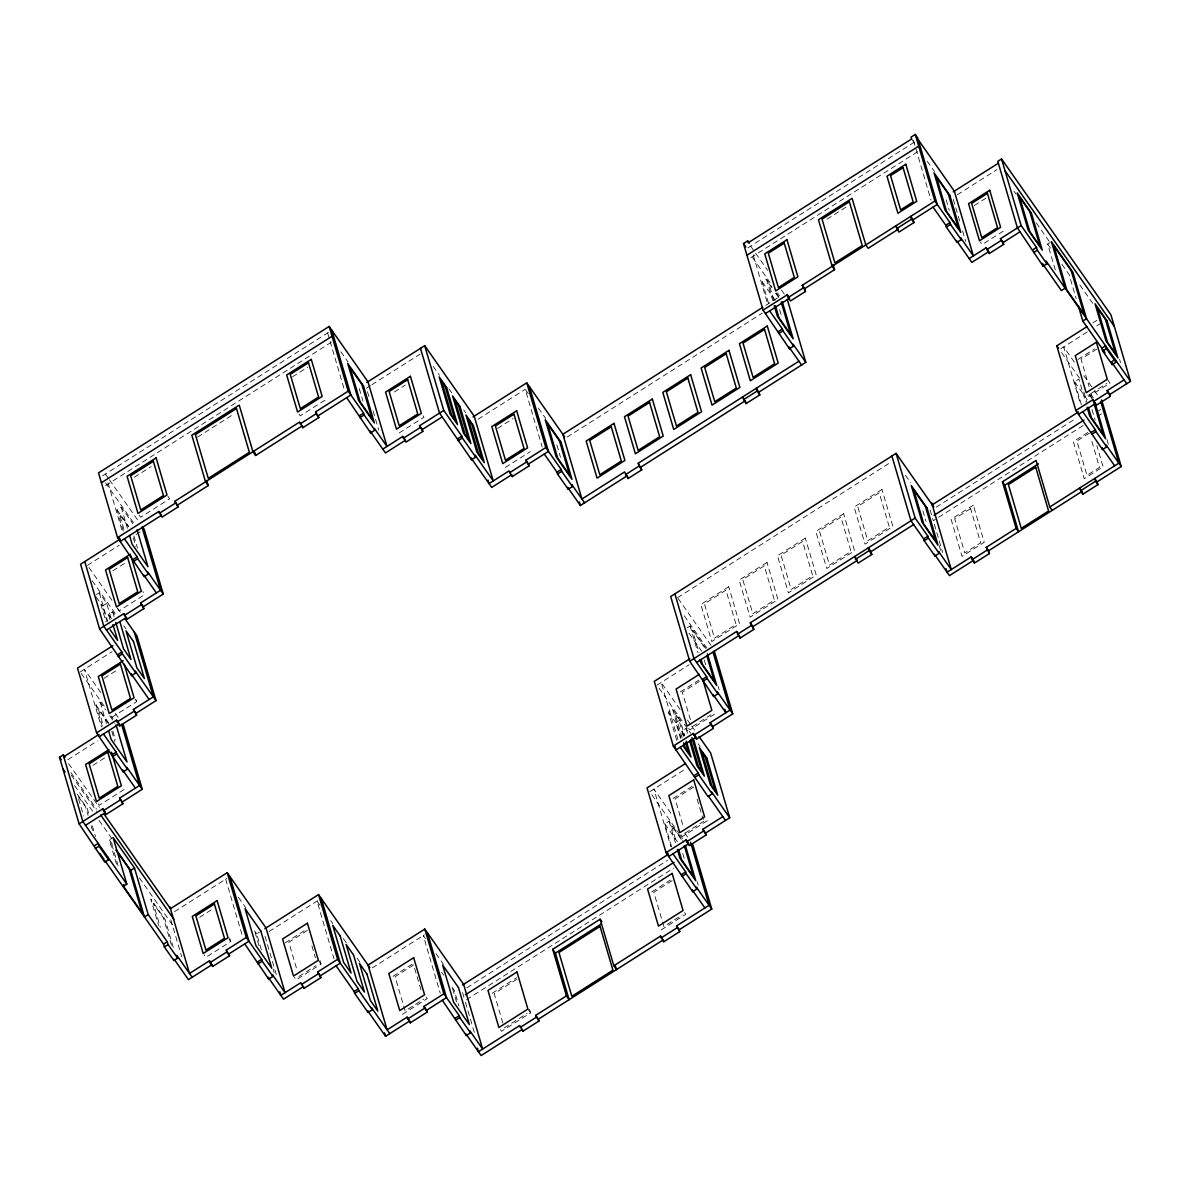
<?xml version="1.0" encoding="UTF-8"?>
<svg xmlns="http://www.w3.org/2000/svg" width="1190" height="1190" viewBox="0 0 1190 1190"><rect width="100%" height="100%" fill="white"/><g stroke="black" fill="none" stroke-linecap="round" stroke-linejoin="round"><path stroke-width="0.75" stroke-dasharray="5 3.75" d="M102.593 475.836L328.678 332.248M105.657 485.535L331.579 342.051M134.351 477.235L151.145 466.569M197.57 437.087L234.266 413.778M292.428 376.843L307.793 367.07M123.254 531.008L117.022 509.826L121.231 507.163L132.834 523.689M324.855 400.242L300.267 415.86L298.482 413.317M87.45 565.369L119.268 545.169M136.017 534.518L141.476 531.052M366.416 388.193L370.507 385.59M371.875 384.727L420.13 354.07M112.871 570.784L126.854 561.903M394.455 391.956L405.329 385.039M96.464 594.539L99.276 592.754L106.713 603.36L111.384 619.246M107.174 621.909L102.504 606.022L106.713 603.36M110.001 619.782L108.439 614.486L112.648 611.824L115.832 616.361M399.141 432.967L424.012 417.184L422.227 414.641M80.206 671.934L112.024 651.718M478.127 419.207L524.879 389.517M747.826 247.907L913.994 142.369M750.875 257.62L917.966 151.502M104.08 678.33L118.063 669.449M497.599 428.4L513.128 418.538M826.961 219.213L846.834 206.599M102.281 726.212L96.033 705.045L100.243 702.368L105.523 709.88M768.502 303.093L762.255 281.911L766.464 279.233L771.745 286.76M111.875 717.377L136.746 701.594L135.184 696.299M505.393 467.447L530.264 451.664M765.825 305.369L779.881 296.444M567.109 437.102L762.255 313.149M67.83 759.711L97.461 740.894M957.34 194.773L996.982 169.59M92.939 765.319L105.375 757.435M974.268 205.572L986.346 197.912M124.043 789.565L99.187 805.347L97.402 802.804M1003.289 231.143L982.167 244.56L980.382 242.016M116.471 864.089L109.361 839.947L113.11 837.567M1055.292 269.877L1047.676 244.01L1050.175 242.433M1092.911 322.862L1096.927 320.303M174.499 911.674L226.859 878.413M1060.87 348.715L1087.482 331.817M1096.823 325.882L1099.932 323.918M677.571 597.678L891.459 461.824M199.623 917.282L212.043 909.383M1077.932 359.454L1094.532 348.908M1096.793 349.131L1081.011 359.142L1089.088 386.572M687.255 627.785L690.051 626.014L705.878 648.55M1081.383 404.704L1074.63 381.752L1078.839 379.089L1085.592 402.041M1091.111 393.414L1106.879 383.403M229.685 937.988L230.726 941.528L205.87 957.31L204.085 954.767M261.339 949.739L256.668 933.852L259.465 932.082M936.158 507.223L1076.191 418.285M269.074 931.517L318.161 900.339M656.939 685.172L689.159 664.719M1096.436 412.171L1101.122 409.196M1083.212 425.485L933.287 520.699L929.851 509.022M1097.254 416.56L1101.94 413.585M1087.824 432.461L1073.335 441.669L1084.254 478.737L1103.085 466.778L1096.853 445.596M285.243 942.807L306.99 929.003M680.323 691.896L698.961 680.055M1089.43 433.101L1076.905 441.059L1086.991 475.331L1099.515 467.373L1090.947 438.247M307.362 930.431L288.813 942.212L296.875 969.627M699.333 681.483L682.331 692.283L690.393 719.697M676.768 740.359L668.453 712.126L672.662 709.448L680.1 720.039L684.771 735.926M680.561 738.603L675.89 722.717L680.1 720.039M683.387 736.476L681.825 731.181L686.035 728.503L689.218 733.055M298.898 976.484L315.9 965.685M692.416 726.554L710.966 714.774M319.976 960.568L321.017 964.093L296.161 979.876L294.376 977.332M714.536 714.164L689.679 729.946L687.002 726.138M372.262 967.931L424.413 934.819M649.695 791.737L684.979 769.335M393.057 976.306L413.242 963.484M673.079 798.46L693.264 785.623M413.614 964.897L395.065 976.693L405.15 1010.965L423.7 999.169M693.636 787.051L675.087 798.832L683.149 826.262M671.621 846.834L664.868 823.882L669.063 821.219L683.834 842.252M685.172 833.104L703.721 821.323M402.413 1014.356L427.27 998.574L424.592 994.766M707.291 820.728L682.435 836.511L679.758 832.702M466.778 987.819L667.605 860.281M466.539 999.63L673.629 868.105M492.169 993.263L516.609 977.749M651.778 891.905L670.223 880.184M516.921 979.206L494.207 993.635L503.801 1026.182M672.082 880.659L653.801 892.277L663.886 926.549L682.168 914.932M504.307 1027.907L527.006 1013.478M529.535 1009.343L530.576 1012.868L501.555 1031.299L498.878 1027.491M661.149 929.94L685.738 914.322L683.952 911.778M1013.984 191.159L1016.111 194.178M1036.282 222.917L1050.086 242.582M1079.806 284.931L1093.61 304.58M1047.676 244.01L1051.752 249.811M1061.956 264.344L1069.081 274.503L1076.191 298.645M1107.295 379.283L1109.973 383.106L1088.835 396.523L1087.05 393.979M1074.302 362.072L1063.682 346.93L1080.669 404.674M1083.867 375.698L1093.432 389.309M1094.488 390.826L1097.671 395.363M911.614 138.977L916.017 145.254M927.203 161.185L934.507 171.583M1061.554 352.567L1080.312 379.283M1090.531 393.86L1093.58 398.189M1089.386 394.113L1094.666 401.625M1089.133 394.559L1092.078 398.769M1074.63 381.752L1087.288 399.795M750.637 246.137L767.624 270.353M781.443 290.018L785.698 296.072M752.496 257.457L770.049 282.461M777.338 292.844L779.435 295.804M905.441 475.316L910.648 482.738M775.954 292.77L779.123 297.277M771.834 287.697L768.889 283.503L773.931 300.639M775.776 293.305L778.721 297.515M762.255 281.911L777.025 302.944M678.077 598.406L711.01 645.322M528.256 393.622L525.221 389.294L542.209 447.038M538.43 408.111L545.719 418.508M684.235 615.81L706.815 647.985M704.287 647.092L692.476 630.269L699.036 652.551M689.01 633.184L701.669 651.228M680.1 709.508L661.149 682.51L678.136 740.24M687.478 720.01L690.646 724.517M691.688 726.019L695.912 732.014M433.13 366.341L439.452 375.341M448.928 388.847L453.137 394.857M463.669 409.851L465.781 412.856M659.052 688.177L683.283 722.687M684.324 724.189L690.646 733.189M698.024 743.691L700.122 746.695M668.453 712.126L675.89 722.717M681.825 731.181L685.024 735.718M670.907 813.276L653.905 789.059L670.892 846.804M684.711 832.955L687.909 837.492M340.831 351.734L348.12 362.117M651.778 794.697L678.746 833.119M679.758 834.547L682.792 838.876M681.32 839.5L671.487 825.473L676.53 842.609M664.868 823.882L677.527 841.925M167.909 496.245L169.694 498.788L140.673 517.219L138.888 514.675M527.899 1009.061L530.576 1012.868M105.404 474.051L108.439 478.38M109.45 479.823L138.397 521.056M105.449 482.783L134.128 523.645M425.395 938.568L423.283 935.533L440.27 993.278M436.031 953.696L443.468 964.302M117.022 509.826L128.639 526.367M441.609 972.2L443.706 975.205M452.155 987.224L454.268 990.229L458.938 1006.115M128.297 526.709L119.446 514.095L123.983 529.505M88.982 567.556L113.214 602.066M117.423 608.075L120.592 612.567M117.334 608.269L119.119 610.812L143.99 595.03L142.949 591.49M92.151 580.735L116.382 615.245M123.76 625.747L125.857 628.751M320.184 905.56L317.031 901.068L334.018 958.798M330.716 920.569L332.828 923.574M343.36 938.568L346.513 943.075M357.045 958.084L360.213 962.576M96.122 596.949L102.504 606.022M108.439 614.486L111.637 619.023M134.961 699.051L136.746 701.594M318.34 960.285L321.017 964.093M100.748 692.535L84.416 669.256L101.403 727.001M115.326 713.301L118.45 717.749M81.262 673.436L104.646 706.741M111.012 715.83L113.139 718.849M238.431 897.32L245.869 907.925M109.733 715.889L115.013 723.401M96.033 705.045L108.707 723.074M254.556 930.848L256.668 933.852M108.305 723.312L98.458 709.299L103.5 726.436M228.941 938.984L230.726 941.528M68.589 763.593L99.365 807.43M70.924 772.622L96.405 808.917M71.207 775.047L96.688 811.327M74.613 785.579L93.727 812.8M99.038 820.371L111.771 838.519M139.379 877.833L172.282 924.719M77.172 794.072L87.153 808.308L89.235 815.373M109.361 839.947L113.452 845.748M78.585 796.913L85.561 806.85L88.09 815.418M1119.552 359.216L1120.578 362.712M1106.923 439.556L1108.47 444.807M1092.018 409.598L1095.142 420.189M1083.778 391.912L1086.812 402.19M953.309 199.399L960.003 222.143M962.591 230.89L965.67 241.392M946.184 199.786L949.293 210.377M913.459 140.509L930.996 200.113M934.343 524.24L942.673 552.591M939.252 545.66L940.903 551.238M922.89 510.733L925.999 521.324M779.643 309.742L781.726 316.808M766.464 279.233L772.697 300.416M753.211 254.883L767.624 303.867M718.135 686.481L719.177 689.977M704.272 660.048L705.834 665.344M690.051 626.014L697.846 652.492M686.035 728.503L687.597 733.799M683.536 735.718L678.493 718.582L675.072 713.702L682.138 737.696M672.662 709.448L680.963 737.696M697.162 799.055L703.216 819.613M697.147 881.686L698.188 885.182M682.763 853.483L684.845 860.548M669.063 821.219L675.816 844.156M556.875 444.941L560.505 457.302M367.442 391.688L369.51 398.695M373.11 410.937L378.777 430.185M359.276 388.565L362.905 400.926M327.622 332.917L344.103 388.907M462.553 992.445L464.487 998.99M465.483 1002.397L474.87 1034.289M452.661 988.771L457.213 1004.196M414.626 968.333L421.186 990.601M311.899 945.842L315.439 957.846M264.998 936.188L276.318 974.67M273.135 969.106L274.161 972.617M255.076 932.395L259.108 946.11M133.89 535.902L137.534 548.263M133.28 537.761L135.794 546.329M121.231 507.163L127.464 528.345M225.684 879.157L242.671 936.902M107.978 482.798L122.392 531.796M112.648 611.824L114.21 617.119M99.276 592.754L107.576 621.002M100.912 604.565L105.955 621.701M170.81 919.721L181.668 956.611M112.901 731.106L115.504 739.942M111.786 731.255L114.805 741.534M173.279 947.404L164.979 919.156L150.818 899L158.612 925.478M100.243 702.368L106.475 723.55M171.449 945.113L163.372 917.698L153.242 903.255L160.308 927.248M111.786 844.201L118.479 866.96M92.359 825.964L95.468 836.555M91.109 825.696L92.627 830.843M78.6 798.907L83.642 816.043M728.711 586.759L700.865 604.446L711.769 641.514L739.615 623.828L728.711 586.759M767.014 562.424L739.183 580.11L750.087 617.179L777.933 599.492L767.014 562.424M805.332 538.088L777.501 555.775L788.405 592.843L816.251 575.157L805.332 538.088M843.65 513.753L815.819 531.439L826.723 568.508L854.569 550.821L843.65 513.753M881.968 489.417L854.137 507.104L865.041 544.157L892.887 526.486L881.968 489.417M725.96 590.166L704.435 603.836L714.521 638.108L736.045 624.438L725.96 590.166M764.277 565.83L742.753 579.5L752.839 613.772L774.363 600.102L764.277 565.83M802.595 541.495L781.071 555.165L791.157 589.437L812.681 575.767L802.595 541.495M840.914 517.159L819.389 530.829L829.475 565.101L850.999 551.431L840.914 517.159M879.232 492.809L857.707 506.494L867.793 540.766L889.317 527.081L879.232 492.809M973.331 505.185L951.107 519.301L962.011 556.37L984.234 542.253L973.331 505.185M970.594 508.591L954.678 518.691L964.763 552.963L980.679 542.863L970.594 508.591"/><path stroke-width="1.5" d="M346.677 397.653L370.64 432.877L374.835 430.2L374.285 428.34L387.003 446.443L367.948 381.707L329.139 326.432L98.517 472.906L117.572 537.642L144.213 576.674L148.408 574.011L147.858 572.152L163.253 594.063L143.291 606.751L143.826 608.611L127.018 619.291L123.79 613.609L99.618 628.96L131.614 675.623L135.824 672.945L135.273 671.086L156.009 700.627L136.047 713.301L136.582 715.175L119.773 725.855L116.546 720.173L96.583 732.861L123.225 771.879L127.419 769.216L126.884 767.357L142.264 789.268L122.302 801.956L122.838 803.815L106.029 814.495L102.801 808.813L79.105 823.867L104.839 862.17L108.588 859.79L107.754 856.993M101.403 482.724L332.04 336.249M117.572 537.642L158.806 511.462L161.483 515.27L120.25 541.465L119.208 537.925M158.806 511.462L162.033 517.129L178.024 506.97L174.811 501.302L299.627 422.019L302.855 427.701L318.846 417.541L315.633 411.859L348.194 391.168L329.139 326.432M159.356 513.321L175.361 503.162M300.178 423.893L316.168 413.718L315.633 411.859M120.056 539.159L80.578 564.224L99.618 628.96M366.803 382.436L424.696 345.665L474.2 416.188L493.255 480.924L475.182 455.19L475.732 457.064L471.538 459.727L439.541 413.079L420.487 348.343M178.024 506.97L177.488 505.11L208.205 485.594L206.688 480.418M208.205 485.594L205.543 481.786L191.828 435.213L239.235 405.106L252.934 451.679L255.612 455.487L302.305 425.841L302.855 427.701M318.295 415.667L350.872 394.991L331.817 330.255M130.394 554.153L105.538 569.936L116.456 607.004L141.312 591.222L130.915 555.909M132.953 559.568L137.162 556.89L124.444 538.787M359.38 415.756L363.59 413.094L348.194 391.168M133.503 561.427L137.713 558.764L137.162 556.89M359.93 417.63L364.14 414.953L363.59 413.094M143.826 608.611L140.613 602.928L160.576 590.255L142.041 527.259M382.793 449.121L402.755 436.433L405.433 440.24L385.471 452.929L370.09 431.003L370.64 432.877M402.755 436.433L405.983 442.115L422.807 431.435L419.579 425.752L443.751 410.401L424.696 345.665M124.34 615.468L141.164 604.803M403.306 438.292L420.13 427.627M106.505 630.105L126.467 617.417L127.018 619.291M422.807 431.435L422.257 429.56L442.219 416.887M744.375 399.513L742.59 396.969L746.085 403.574L759.77 394.887L758.937 392.09L805.809 362.325L793.105 344.222L793.641 346.082L789.446 348.759L763.102 310.144L743.497 243.548L747.707 240.886L749.284 243.132M763.102 310.144L787.23 294.822L790.428 301.011L805.452 291.476L804.633 288.679L834.562 269.669L832.182 266.277L818.467 219.719L852.1 198.358L865.799 244.917L868.179 248.308L898.108 229.298L895.728 225.922L898.926 232.095L913.95 222.56L913.132 219.763L937.259 204.442L917.654 137.847L915.274 134.455L911.079 137.118L911.614 138.977L748.257 242.745L747.707 240.886M112.812 645.709L77.528 668.111L96.583 732.861M473.055 416.916L526.739 382.823L564.655 436.819M117.691 654.693L121.886 652.031L103.828 626.297L84.773 561.561M457.6 438.798L461.809 436.135L443.751 410.401M746.933 255.225L918.71 146.132M118.241 656.553L122.436 653.89L121.886 652.031M458.15 440.672L462.36 437.994L461.809 436.135M123.15 660.703L98.294 676.5L109.212 713.569L134.068 697.771L124.191 664.243M762.701 307.362L562.87 434.276L581.925 499.012L624.586 471.924L628.082 478.529L641.752 469.842L638.256 463.237L798.936 361.18M136.582 715.175L133.369 709.493L153.332 696.819L134.277 632.083M488.019 480.091L489.045 483.601L509.008 470.913L512.236 476.595L529.059 465.915L525.831 460.232L545.793 447.559L526.739 382.823M805.452 291.476L802.253 285.288L934.879 201.05L915.274 134.455M79.105 823.867L59.5 757.271L63.234 754.891L65.019 757.435M1130.5 381.336L1110.895 314.725L1001.549 158.954L997.815 161.334L1017.42 227.93L1043.154 266.233L1046.888 263.853L1046.07 261.056L1130.5 381.336L1109.794 394.485L1110.344 396.344L1096.05 405.433L1092.822 399.751L1075.849 410.535L1102.49 449.552L1106.7 446.89L1106.15 445.03L1121.233 466.525L1097.106 481.846L1097.924 484.642L1082.915 494.177L1079.702 487.989L1082.915 494.177M117.096 722.033L133.92 711.352M509.558 472.772L526.382 462.092M63.784 756.766L99.067 734.364M953.235 191.858L998.365 163.194M788.048 297.619L803.072 288.084M896.546 228.703L911.57 219.168L910.752 216.372L913.132 219.763M99.261 736.67L119.223 723.981L116.546 720.173M529.059 465.915L528.509 464.041L548.471 451.367L529.416 386.631M765.482 313.535L789.61 298.214L787.23 294.822M108.915 749.67L85.606 764.471L96.509 801.539L121.38 785.757L111.503 752.214M111.964 754.772L116.174 752.11L103.456 733.992M584.602 502.82L571.884 484.717L572.435 486.576L568.225 489.254L557.53 474.007L556.98 472.147L561.174 469.47L545.793 447.559M778.186 331.638L782.395 328.976L769.692 310.873M918.204 139.706L954.335 191.159L973.375 255.895L960.672 237.792L961.223 239.651L957.013 242.329L946.318 227.082L945.767 225.222L949.962 222.545L934.879 201.05M112.514 756.632L116.724 753.969L116.174 752.11M557.53 474.007L561.725 471.329L561.174 469.47M778.736 333.512L782.946 330.835L782.395 328.976M946.318 227.082L950.513 224.404L949.962 222.545M625.404 474.721L639.075 466.034L638.256 463.237M743.423 399.766L757.093 391.079L756.275 388.282L758.937 392.09M122.838 803.815L119.625 798.133L139.587 785.459L121.558 724.219M568.225 489.254L567.675 487.394L580.393 505.497L627.264 475.732L628.082 478.529M640.934 467.045L745.267 400.777L746.085 403.574M969.181 258.572L986.153 247.788L987.938 250.331M986.153 247.788L989.381 253.47L1003.661 244.396L1000.448 238.714L1021.154 225.564L1001.549 158.954M103.352 810.688L120.175 800.007M986.703 249.662L1000.983 240.573M85.516 825.31L105.479 812.636L102.801 808.813M1003.661 244.396L1003.111 242.522L1020.083 231.753M94.456 845.748L98.205 843.383L99.023 846.179L108.588 859.79M1032.771 249.811L1036.505 247.446L1021.154 225.564M95.289 848.544L99.023 846.179M1033.589 252.607L1037.338 250.242L1036.505 247.446M134.515 868.06L148.215 914.634L144.481 916.999L130.781 870.44L134.515 868.06L113.11 837.567L126.809 884.14L123.076 886.505M1105.034 352.746L1082.796 321.062L1086.53 318.697L1072.83 272.123L1051.41 241.63L1065.124 288.203L1061.391 290.568L1042.336 263.436L1043.154 266.233M244.738 943.893L268.702 979.117L272.897 976.44L272.346 974.58L285.065 992.683L266.01 927.947L227.201 872.686L170.453 908.714L103.604 813.484M1075.849 410.535L1056.794 345.799L1087.035 326.596M933.823 507.089L896.1 453.36L670.684 596.532L689.739 661.268L713.702 696.477L717.912 693.815L717.362 691.955L732.743 713.866L712.78 726.554L713.331 728.414L696.507 739.094L693.294 733.412L673.317 746.1L707.99 796.556L712.185 793.894L711.65 792.034L729.708 817.753L705.536 833.104L706.087 834.978L689.263 845.659L686.05 839.976L666.073 852.665L692.714 891.682L696.923 889.019L696.373 887.16L711.754 909.071L679.178 929.762L679.728 931.621L663.737 941.781L660.51 936.114L613.817 965.759L616.494 969.582L615.483 966.131M192.185 977.273L176.834 955.391L177.652 958.188L173.918 960.553L164.354 946.943L163.536 944.146L167.269 941.766L148.215 914.634M164.354 946.943L168.088 944.562L167.269 941.766M1102.669 351.005L1106.402 348.625L1105.584 345.829L1101.836 348.209L1102.669 351.005L1112.219 364.616L1115.967 362.251L1115.134 359.454L1112.65 361.031M227.201 872.686L246.256 937.423L226.293 950.096L229.521 955.778L212.698 966.459L209.485 960.776L189.508 973.465L169.917 906.854M1110.344 396.344L1107.117 390.677L1124.089 379.893M212.698 966.459L210.035 962.636L226.844 951.955L226.293 950.096M1093.372 401.61L1107.667 392.536M264.834 928.691L318.548 894.582L369.837 967.634M689.813 658.784L654.262 681.364L673.317 746.1M932.231 504.828L1078.482 411.933M212.162 964.584L188.451 979.638L174.112 959.214M228.971 953.904L248.933 941.231L229.878 876.495M689.739 661.268L736.61 631.503L738.395 634.047M736.61 631.503L740.106 638.108L753.776 629.421L750.28 622.816L915.155 518.096L896.1 453.36M1078.527 414.343L1095.499 403.559L1092.822 399.751M737.428 634.3L751.098 625.613M855.446 559.345L869.116 550.658L868.298 547.861L870.976 551.669L871.794 554.466L858.124 563.153L854.613 556.548L857.291 560.356L752.958 626.624L753.776 629.421M696.626 662.413L739.288 635.311L740.106 638.108M870.976 551.669L913.637 524.582M934.031 515.315L1083.956 420.115M699.393 674.269L676.084 689.07L687.002 726.138L711.858 710.356L703.022 680.338M1002.441 481.801L1004.821 485.178L1018.536 531.752L1016.156 528.36L1002.441 481.801L1036.073 460.441L1049.788 506.999L1052.153 510.391M1004.821 485.178L1038.454 463.832M257.442 962.011L261.651 959.333L246.256 937.423M702.457 679.371L706.652 676.708L693.948 658.591L674.894 593.855M933.272 505.214L931.681 502.954L951.286 569.564L938.568 551.461L939.118 553.32L934.923 555.983L924.214 540.736L923.663 538.877L927.873 536.199L915.155 518.096M1091.23 432.446L1095.44 429.783L1082.736 411.666M257.992 963.87L262.202 961.193L261.651 959.333M703.007 681.23L707.202 678.568L706.652 676.708M924.214 540.736L928.423 538.073L927.873 536.199M1091.78 434.305L1095.99 431.643L1095.44 429.783M279.829 991.865L280.855 995.361L300.817 982.672L304.045 988.355L320.869 977.674L317.641 971.992L337.603 959.318L318.548 894.582M713.331 728.414L710.103 722.732L730.065 710.058L713.078 652.313M972.795 559.166L971.204 556.905L947.076 572.226L946.035 568.686M971.204 556.905L974.417 563.093L989.425 553.558L986.227 547.37L1016.156 528.36M1049.788 506.999L1118.853 463.133L1100.72 401.536M301.368 984.547L318.191 973.866M693.83 735.286L710.653 724.606M972.037 559.702L987.045 550.167M1080.535 490.786L1095.544 481.251L1094.726 478.454L1097.106 481.846M989.425 553.558L988.607 550.762L1082.082 491.381M320.869 977.674L320.318 975.815L340.281 963.127L321.226 898.391M693.294 733.412L695.957 737.235L675.994 749.908L674.968 746.413M442.323 1000.269L466.287 1035.493L470.496 1032.831L469.946 1030.957L482.664 1049.074L463.609 984.323L424.8 929.063L368.052 965.105L387.107 1029.841L407.069 1017.152L408.854 1019.696M685.589 763.43L647.018 787.929L666.073 852.665M389.785 1033.649L371.726 1007.915L372.277 1009.775L368.067 1012.452L354.694 993.397L354.144 991.523L358.339 988.86L337.603 959.318M694.053 775.642L698.262 772.965L680.204 747.246M354.694 993.397L358.889 990.72L358.339 988.86M694.603 777.501L698.813 774.839L698.262 772.965M407.069 1017.152L410.297 1022.835L427.121 1012.155L423.893 1006.472L443.855 993.799L424.8 929.063M706.087 834.978L702.859 829.296L722.821 816.623M407.62 1019.012L424.443 1008.346M686.585 841.836L703.409 831.155M462.538 985.008L668.066 854.48M368.067 1012.452L367.517 1010.593L385.575 1036.312L409.747 1020.961L410.297 1022.835M427.121 1012.155L426.57 1010.295L446.533 997.607L427.478 932.871M465.424 994.825L674.09 862.289M552.71 949.308L555.388 953.116L569.088 999.674L566.425 995.866L552.71 949.308L600.117 919.201L601.902 921.744M555.388 953.116L601.262 923.99M455.041 1018.387L459.236 1015.71L443.855 993.799M681.468 874.576L685.663 871.913L672.96 853.795M455.591 1020.246L459.786 1017.584L459.236 1015.71M682.019 876.435L686.213 873.772L685.663 871.913M477.413 1048.197L478.454 1051.737L519.688 1025.542L522.916 1031.224L538.906 1021.065L535.693 1015.382L566.425 995.866M679.728 931.621L676.515 925.954L709.076 905.263L690.542 842.282M520.238 1027.416L536.244 1017.257M661.06 937.973L677.051 927.813M538.906 1021.065L538.371 1019.205L663.187 939.922L663.737 941.781M1004.985 170.631L1114.331 326.402M1037.338 250.242L1046.888 263.853M1106.402 348.625L1115.967 362.251M1126.766 383.701L1111.4 361.82L1112.219 364.616M1000.448 238.714L1003.111 242.522M1107.117 390.677L1109.794 394.485M1056.794 345.799L1058.579 348.328M950.513 224.404L961.223 239.651M1095.99 431.643L1106.7 446.89M933.049 207.105L945.767 225.222M956.462 240.469L971.858 262.38L988.831 251.611L989.381 253.47M1114.658 465.796L1101.94 447.693L1102.49 449.552M911.57 219.168L913.95 222.56M1095.544 481.251L1097.924 484.642M802.253 285.288L804.633 288.679M986.227 547.37L988.607 550.762M743.497 243.548L745.877 246.94M782.946 330.835L793.641 346.082M928.423 538.073L939.118 553.32M801.599 365.003L788.896 346.885L789.446 348.759M923.663 538.877L910.96 520.774L891.905 456.038M935.429 555.626L949.456 575.618L973.584 560.297L974.417 563.093M757.093 391.079L759.77 394.887M869.116 550.658L871.794 554.466M750.28 622.816L752.958 626.624M639.075 466.034L641.752 469.842M561.725 471.329L572.435 486.576M707.202 678.568L717.912 693.815M544.261 454.03L556.98 472.147M714.208 696.135L725.87 712.721L724.829 709.225M525.831 460.232L528.509 464.041M710.103 722.732L712.78 726.554M699.066 736.521L710.653 753.017L729.708 817.753M683.566 746.517L691.003 757.108L686.332 741.221M462.36 437.994L475.732 457.064M698.813 774.839L712.185 793.894M708.496 796.214L725.498 820.431M419.579 425.752L422.257 429.56M702.859 829.296L705.536 833.104M686.05 839.976L688.727 843.784L668.75 856.473L667.724 852.977M364.14 414.953L374.835 430.2M686.213 873.772L696.923 889.019M704.882 907.925L692.163 889.823L692.714 891.682M676.515 925.954L679.178 929.762M316.168 413.718L318.846 417.541M660.51 936.114L662.295 938.657M174.811 501.302L177.488 505.11M535.693 1015.382L538.371 1019.205M142.413 526.783L144.198 529.327L163.253 594.063M137.713 558.764L148.408 574.011M459.786 1017.584L470.496 1032.831M143.663 574.815L156.366 592.918M466.807 1035.136L481.132 1055.545L522.365 1029.365L522.916 1031.224M140.613 602.928L143.291 606.751M423.893 1006.472L426.57 1010.295M123.79 613.609L125.575 616.152M124.801 618.577L136.954 635.891L156.009 700.627M110.179 629.822L117.617 640.413L112.946 624.542M122.436 653.89L135.824 672.945M358.889 990.72L372.277 1009.775M149.122 699.482L131.064 673.748L131.614 675.623M336.071 965.804L354.144 991.523M133.369 709.493L136.047 713.301M317.641 971.992L320.318 975.815M116.724 753.969L127.419 769.216M262.202 961.193L272.897 976.44M135.377 788.122L122.674 770.019L123.225 771.879M119.625 798.133L122.302 801.956M226.844 951.955L229.521 955.778M100.644 814.971L173.904 919.32M59.5 757.271L61.285 759.815M62.936 768.948L65.063 771.968M116.501 850.106L130.781 870.44M115.876 850.032L129.174 868.983L142.056 912.745L124.667 887.978L123.641 884.468M126.809 884.14L82.839 821.502L63.234 754.891M168.088 944.562L177.652 958.188M99.767 853.319L104.021 859.373M105.077 860.876L163.536 944.146M1078.229 305.547L1082.796 321.062M1101.628 399.914L1121.233 466.525M1095.499 403.559L1096.05 405.433M1095.187 403.395L1105.57 438.694L1089.743 416.158L1087.154 407.322M1094.071 403.589L1103.16 434.439L1091.349 417.616L1088.314 407.337M934.373 554.124L934.923 555.983M833.03 264.492L834.562 269.669M787.274 299.345L805.809 362.325M782.291 301.784L793.195 338.853L777.368 316.302L774.259 305.711M781.205 302.037L790.785 334.598L778.974 317.775L775.434 305.771M714.208 650.885L732.743 713.866M707.44 653.846L716.782 685.619L700.97 663.083L699.928 659.543M706.801 655.66L714.372 681.364L702.561 664.541L701.044 659.394M713.152 694.618L713.702 696.477M695.957 737.235L696.507 739.094M693.472 739.109L704.376 776.178L696.938 765.572L689.664 740.864M691.881 737.636L701.966 771.908L698.545 767.044L690.468 739.615M685.559 742.575L688.579 752.854L685.157 747.975L683.64 742.843M692.699 844.335L711.754 909.071M685.41 845.525L695.793 880.823L679.981 858.288L677.378 849.452M684.31 845.718L693.383 876.569L681.572 859.745L678.538 849.467M579.366 502.002L580.393 505.497M512.236 476.595L511.685 474.721L491.723 487.409L470.987 457.867L471.538 459.727M600.117 919.201L613.817 965.759M465.736 1033.634L466.287 1035.493M254.601 452.036L255.612 455.487M384.548 1032.816L385.575 1036.312M304.045 988.355L303.495 986.495L283.532 999.169L268.152 977.258L268.702 979.117M137.058 529.699L147.962 566.767L132.135 544.232L129.546 535.411M120.086 622.415L130.989 659.483L123.552 648.892L115.772 622.415M209.485 960.776L210.035 962.636M123.21 724.532L142.264 789.268M119.223 723.981L119.773 725.855M116.07 724.903L126.973 761.972L111.146 739.436L108.558 730.615M156.113 457.897L127.092 476.327L137.995 513.396L167.017 494.966L156.113 457.897M311.274 359.365L286.671 374.969L297.589 412.038L322.178 396.419L311.274 359.365M153.361 461.304L130.662 475.732L140.747 510.004L163.446 495.576L153.361 461.304M236.483 408.512L195.398 434.618L208.28 478.38L249.364 452.289L236.483 408.512M308.522 362.757L290.241 374.374L300.326 408.646L318.608 397.029L308.522 362.757M410.416 376.308L385.56 392.09L396.478 429.159L421.334 413.361L410.416 376.308M127.657 557.545L109.108 569.326L119.193 603.598L137.743 591.817L127.657 557.545M407.679 379.699L389.13 391.48L399.215 425.752L417.764 413.971L407.679 379.699M516.668 410.773L491.812 426.57L502.73 463.639L527.587 447.842L516.668 410.773M786.977 239.711L764.754 253.827L775.657 290.896L797.88 276.779L786.977 239.711M905.813 164.235L886.981 176.194L897.9 213.263L916.731 201.303L905.813 164.235M120.413 664.109L101.864 675.89L111.949 710.162L130.498 698.381L120.413 664.109M513.931 414.18L495.382 425.961L505.467 460.232L524.016 448.452L513.931 414.18M784.24 243.117L768.309 253.232L778.394 287.504L794.325 277.389L784.24 243.117M849.363 201.75L822.037 219.109L834.919 262.886L862.244 245.527L849.363 201.75M903.076 167.641L890.551 175.599L900.637 209.871L913.161 201.913L903.076 167.641M614.01 423.372L586.164 441.044L597.068 478.112L624.914 460.441L614.01 423.372M652.328 399.037L624.482 416.708L635.386 453.777L663.232 436.09L652.328 399.037M690.646 374.701L662.8 392.373L673.704 429.441L701.55 411.755L690.646 374.701M728.964 350.351L701.118 368.037L712.022 405.106L739.868 387.419L728.964 350.351M767.282 326.015L739.436 343.702L750.34 380.77L778.186 363.084L767.282 326.015M611.258 426.764L589.734 440.449L599.82 474.721L621.344 461.036L611.258 426.764M649.576 402.428L628.052 416.113L638.138 450.385L659.662 436.7L649.576 402.428M687.894 378.093L666.37 391.778L676.456 426.035L697.98 412.365L687.894 378.093M726.212 353.757L704.688 367.427L714.774 401.699L736.298 388.029L726.212 353.757M764.53 329.422L743.006 343.092L753.091 377.364L774.616 363.694L764.53 329.422M989.708 190.266L968.571 203.683L979.489 240.752L1000.611 227.335L989.708 190.266M107.725 752.08L89.176 763.861L99.261 798.133L117.81 786.352L107.725 752.08M987.432 193.36L971.665 203.371L981.75 237.643L997.532 227.632L987.432 193.36M217.13 900.637L192.274 916.434L203.192 953.502L228.049 937.705L217.13 900.637M1096.377 342.214L1075.254 355.646L1086.158 392.715L1107.295 379.283L1096.377 342.214M214.393 904.043L195.844 915.824L205.929 950.096L224.479 938.315L214.393 904.043M307.422 923.217L282.566 938.999L293.484 976.068L318.34 960.285L307.422 923.217M1035.716 467.224L1008.391 484.583L1021.273 528.345L1048.598 511.001L1035.716 467.224M413.674 957.697L388.818 973.48L399.736 1010.548L424.592 994.766L413.674 957.697M693.696 779.852L668.84 795.634L679.758 832.702L704.614 816.905L693.696 779.852M516.995 971.992L487.974 990.422L498.878 1027.491L527.899 1009.061L516.995 971.992M672.157 873.445L647.568 889.064L658.472 926.132L683.06 910.514L672.157 873.445M600.043 926.415L558.958 952.506L571.84 996.283L612.924 970.177L600.043 926.415M1031.373 213.07L1017.227 192.914L1028.13 229.982L1042.276 250.138L1031.373 213.07M1107.027 320.839L1095.038 303.762L1105.941 340.831L1117.931 357.907L1107.027 320.839M1029.766 211.612L1019.637 197.183L1029.722 231.44L1039.852 245.884L1029.766 211.612M1071.223 270.666L1053.834 245.884L1066.716 289.661L1084.105 314.443L1071.223 270.666M1105.421 319.381L1097.448 308.017L1107.533 342.289L1115.506 353.653L1105.421 319.381M949.858 195.353L934.031 172.818L944.949 209.886L960.776 232.422L949.858 195.353M948.266 193.896L936.456 177.072L946.541 211.344L958.352 228.168L948.266 193.896M927.084 508.056L911.272 485.52L922.176 522.588L938.003 545.124L927.084 508.056M925.493 506.598L913.682 489.774L923.767 524.046L935.578 540.87L925.493 506.598M561.07 442.278L545.258 419.743L556.161 456.796L571.988 479.347L561.07 442.278M559.479 440.821L547.668 423.997L557.753 458.269L569.564 475.093L559.479 440.821M446.622 387.464L439.184 376.873L450.103 413.941L457.54 424.532L446.622 387.464M460.009 406.519L452.572 395.928L463.475 432.996L470.913 443.587L460.009 406.519M473.382 425.589L465.945 414.983L476.863 452.051L484.3 462.657L473.382 425.589M706.845 758.164L699.408 747.573L710.326 784.641L717.763 795.232L706.845 758.164M445.03 386.006L441.609 381.127L451.694 415.399L455.115 420.278L445.03 386.006M458.418 405.061L454.982 400.182L465.067 434.454L468.503 439.333L458.418 405.061M471.79 424.116L468.369 419.252L478.454 453.524L481.876 458.388L471.79 424.116M705.254 756.706L701.832 751.827L711.918 786.099L715.339 790.978L705.254 756.706M363.486 385.902L347.659 363.352L358.562 400.42L374.389 422.971L363.486 385.902M361.879 384.444L350.068 367.621L360.154 401.893L371.964 418.716L361.879 384.444M458.462 987.566L442.635 965.016L453.554 1002.084L469.381 1024.635L458.462 987.566M133.473 641.47L126.036 630.879L136.939 667.947L144.377 678.538L133.473 641.47M340.176 935.935L332.739 925.344L343.642 962.413L351.08 973.004L340.176 935.935M353.549 954.99L346.112 944.399L357.03 981.467L364.467 992.058L353.549 954.99M366.937 974.045L359.499 963.454L370.402 1000.522L377.84 1011.113L366.937 974.045M260.863 931.19L245.051 908.639L255.954 945.708L271.781 968.258L260.863 931.19"/></g></svg>
